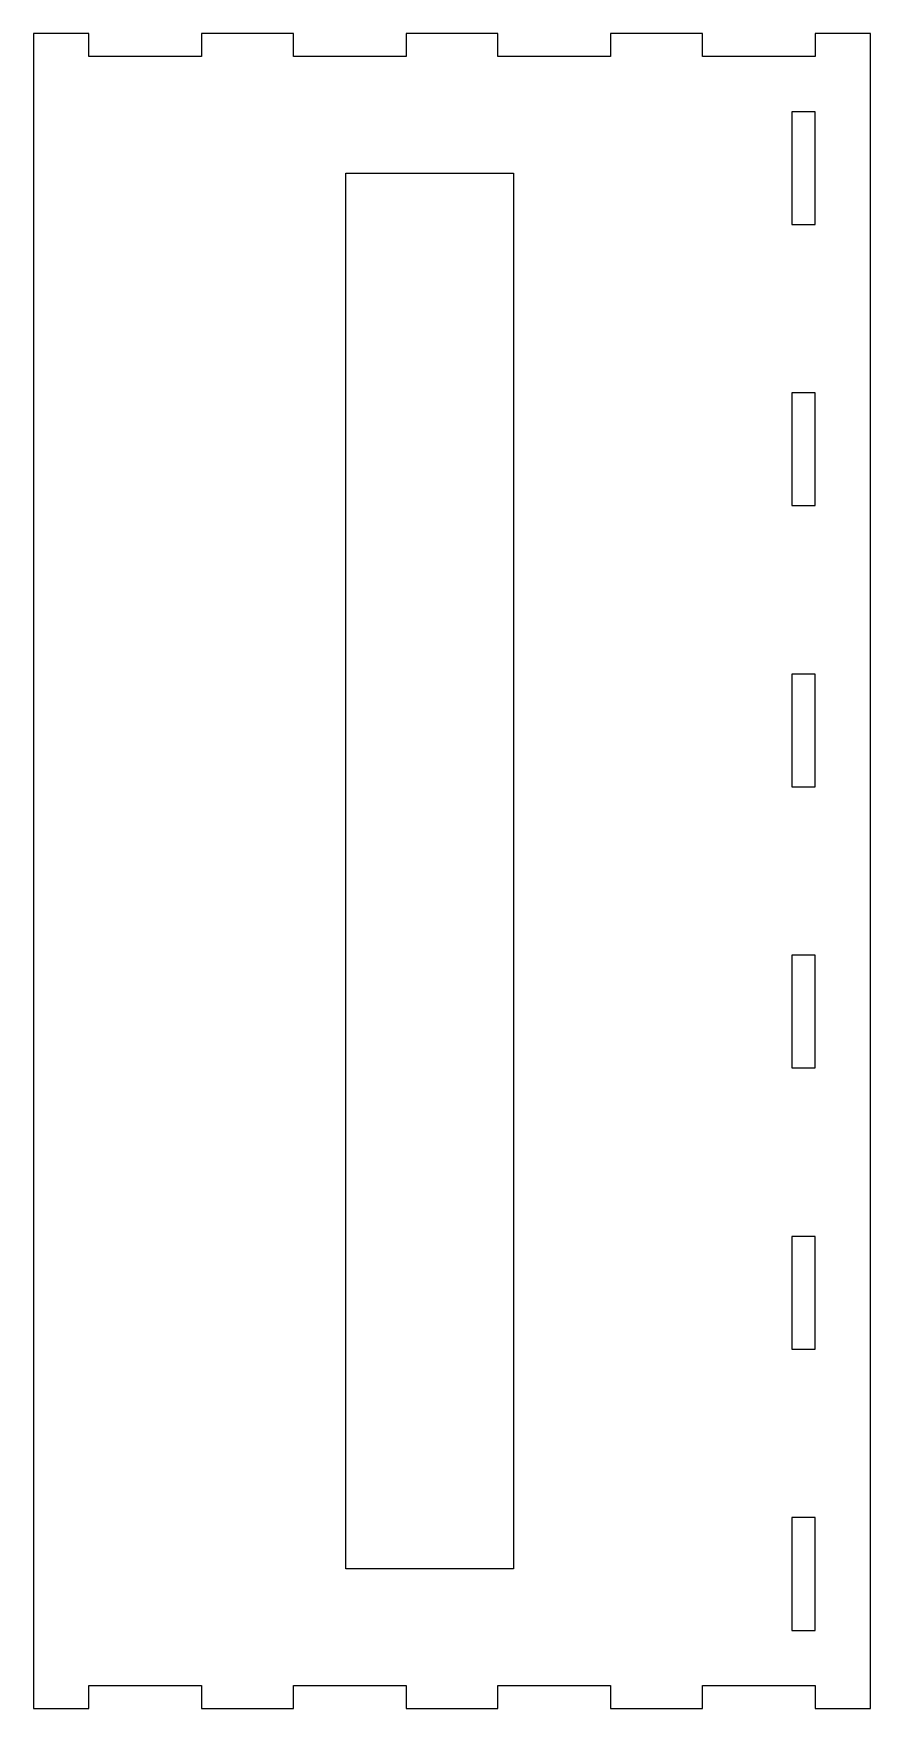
# Model space of a CAD drawing. Header units: millimetres. Extents: x -136 to 14, y -150 to 150.
import ezdxf

# ---------------------------------------------------------------- set-up
doc = ezdxf.new("R2010")
doc.units = ezdxf.units.MM

msp = doc.modelspace()

# ---------------------------------------------------------------- linework, layer by layer
at = {"color": 7, "linetype": 'Continuous', "lineweight": 25}
for p, q in [((-126.1, 150), (-136, 150)), ((-136, 150), (-136, -150)), ((-126.1, 145.9), (-126.1, 150)), ((-89.43, 150), (-105.9, 150)), ((-105.9, 150), (-105.9, 145.9)), ((-89.43, 145.9), (-89.43, 150)), ((-52.77, 150), (-69.23, 150)), ((-69.23, 150), (-69.23, 145.9)), ((-52.77, 145.9), (-52.77, 150)), ((-16.1, 150), (-32.57, 150)), ((-32.57, 150), (-32.57, 145.9)), ((-16.1, 145.9), (-16.1, 150)), ((14, 150), (4.1, 150)), ((4.1, 150), (4.1, 145.9)), ((14, -150), (14, 150)), ((-105.9, 145.9), (-126.1, 145.9)), ((-69.23, 145.9), (-89.43, 145.9)), ((-32.57, 145.9), (-52.77, 145.9)), ((4.1, 145.9), (-16.1, 145.9)), ((-0.1, 136), (-0.1, 115.8)), ((4.1, 136), (-0.1, 136)), ((4.1, 115.8), (4.1, 136)), ((-80, -125), (-80, 125)), ((-80, 125), (-50, 125)), ((-50, 125), (-50, -125)), ((-0.1, 115.8), (4.1, 115.8)), ((-0.1, 85.64), (-0.1, 65.44)), ((4.1, 85.64), (-0.1, 85.64)), ((4.1, 65.44), (4.1, 85.64)), ((-0.1, 65.44), (4.1, 65.44)), ((-0.1, 35.28), (-0.1, 15.08)), ((4.1, 35.28), (-0.1, 35.28)), ((4.1, 15.08), (4.1, 35.28)), ((-0.1, 15.08), (4.1, 15.08)), ((-0.1, -15.08), (-0.1, -35.28)), ((4.1, -15.08), (-0.1, -15.08)), ((4.1, -35.28), (4.1, -15.08)), ((-0.1, -35.28), (4.1, -35.28)), ((-0.1, -65.44), (-0.1, -85.64)), ((4.1, -65.44), (-0.1, -65.44)), ((4.1, -85.64), (4.1, -65.44)), ((-0.1, -85.64), (4.1, -85.64)), ((-0.1, -115.8), (-0.1, -136)), ((4.1, -115.8), (-0.1, -115.8)), ((4.1, -136), (4.1, -115.8)), ((-50, -125), (-80, -125)), ((-0.1, -136), (4.1, -136)), ((-126.1, -150), (-126.1, -145.9)), ((-126.1, -145.9), (-105.9, -145.9)), ((-105.9, -145.9), (-105.9, -150)), ((-89.43, -150), (-89.43, -145.9)), ((-89.43, -145.9), (-69.23, -145.9)), ((-69.23, -145.9), (-69.23, -150)), ((-52.77, -150), (-52.77, -145.9)), ((-52.77, -145.9), (-32.57, -145.9)), ((-32.57, -145.9), (-32.57, -150)), ((-16.1, -150), (-16.1, -145.9)), ((-16.1, -145.9), (4.1, -145.9)), ((4.1, -145.9), (4.1, -150)), ((-136, -150), (-126.1, -150)), ((-105.9, -150), (-89.43, -150)), ((-69.23, -150), (-52.77, -150)), ((-32.57, -150), (-16.1, -150)), ((4.1, -150), (14, -150))]:
    msp.add_line(p, q, dxfattribs=at)

doc.saveas('drawing.dxf')
